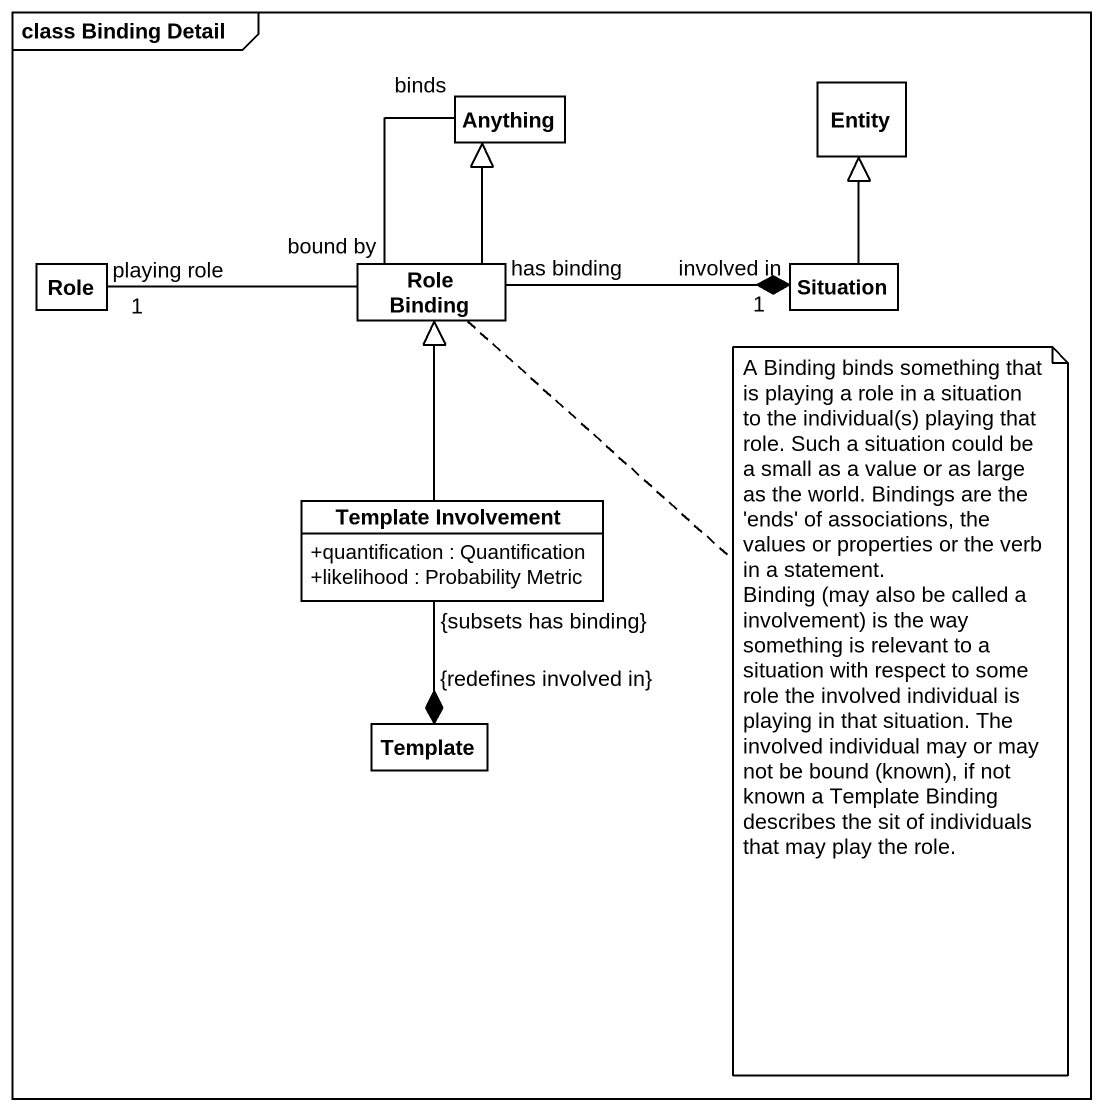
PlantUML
@startuml
mainframe class Binding Detail
hide circle
hide empty members
skinparam classAttributeIconSize 0
class Anything
class "Entity" as Entity_
class Role
class "Role Binding" as Role_Binding
class Situation
class "Template Involvement" as Template_Involvement {
  +quantification : Quantification
  +likelihood : Probability Metric
}
class Template
Role_Binding -up-|> Anything
Role_Binding "bound by" -up- "binds" Anything
Role_Binding -left- "playing role\n1" Role
Role_Binding "has binding" -right-* "involved in\n1" Situation
Situation -up-|> Entity_
Template_Involvement -up-|> Role_Binding
Template "{redefines involved in}" *-up- "{subsets has binding}" Template_Involvement
note bottom of Role_Binding
  A Binding binds something that is playing a role in a situation to the individual(s) playing that role. Such a situation could be a small as a value or as large as the world. Bindings are the 'ends' of associations, the values or properties or the verb in a statement.
  Binding (may also be called a involvement) is the way something is relevant to a situation with respect to some role the involved individual is playing in that situation. The involved individual may or may not be bound (known), if not known a Template Binding describes the sit of individuals that may play the role.
end note
@enduml
